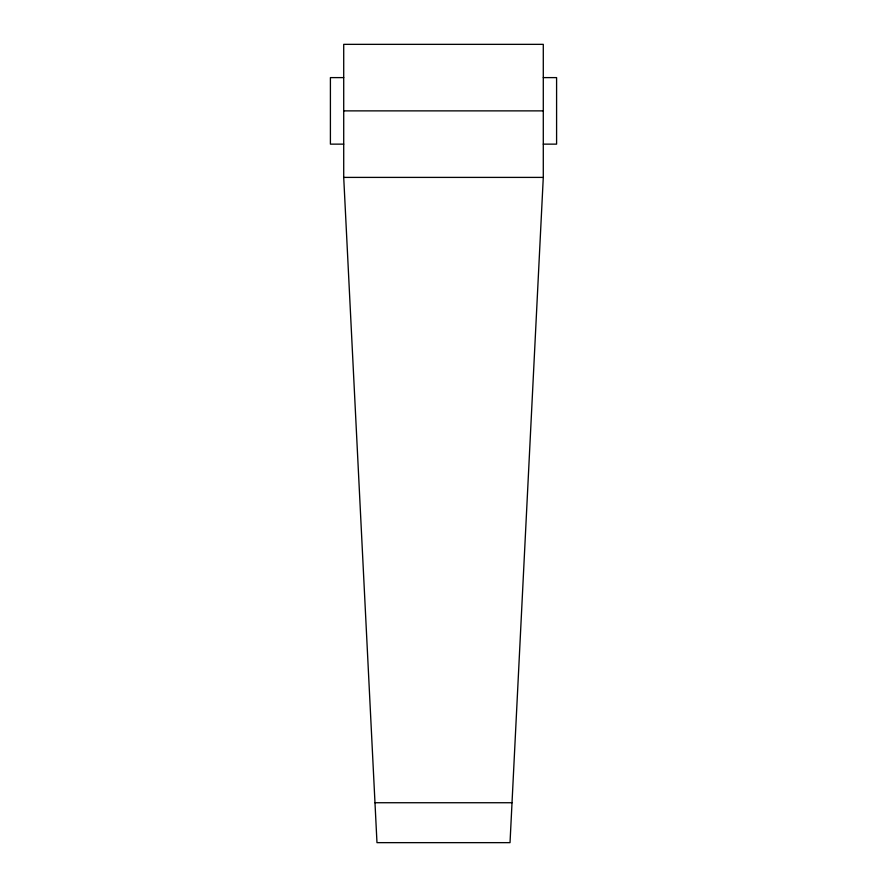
<?xml version="1.0" encoding="UTF-8"?>
<svg xmlns="http://www.w3.org/2000/svg" width="887" height="887" viewBox="0 0 887 887"><rect width="100%" height="100%" fill="white"/><g stroke="black" fill="none" stroke-linecap="round" stroke-linejoin="round"><path stroke-width="1.33" d="M543.287 177.4L510.025 842.65L376.975 842.65L343.712 177.4L343.712 44.35L543.287 44.35L543.287 177.4L343.712 177.4M343.712 77.612L330.407 77.612L330.407 144.137L343.712 144.137M543.287 77.612L556.592 77.612L556.592 144.137L543.287 144.137M343.712 110.875L543.287 110.875M374.979 802.735L512.021 802.735"/></g></svg>
